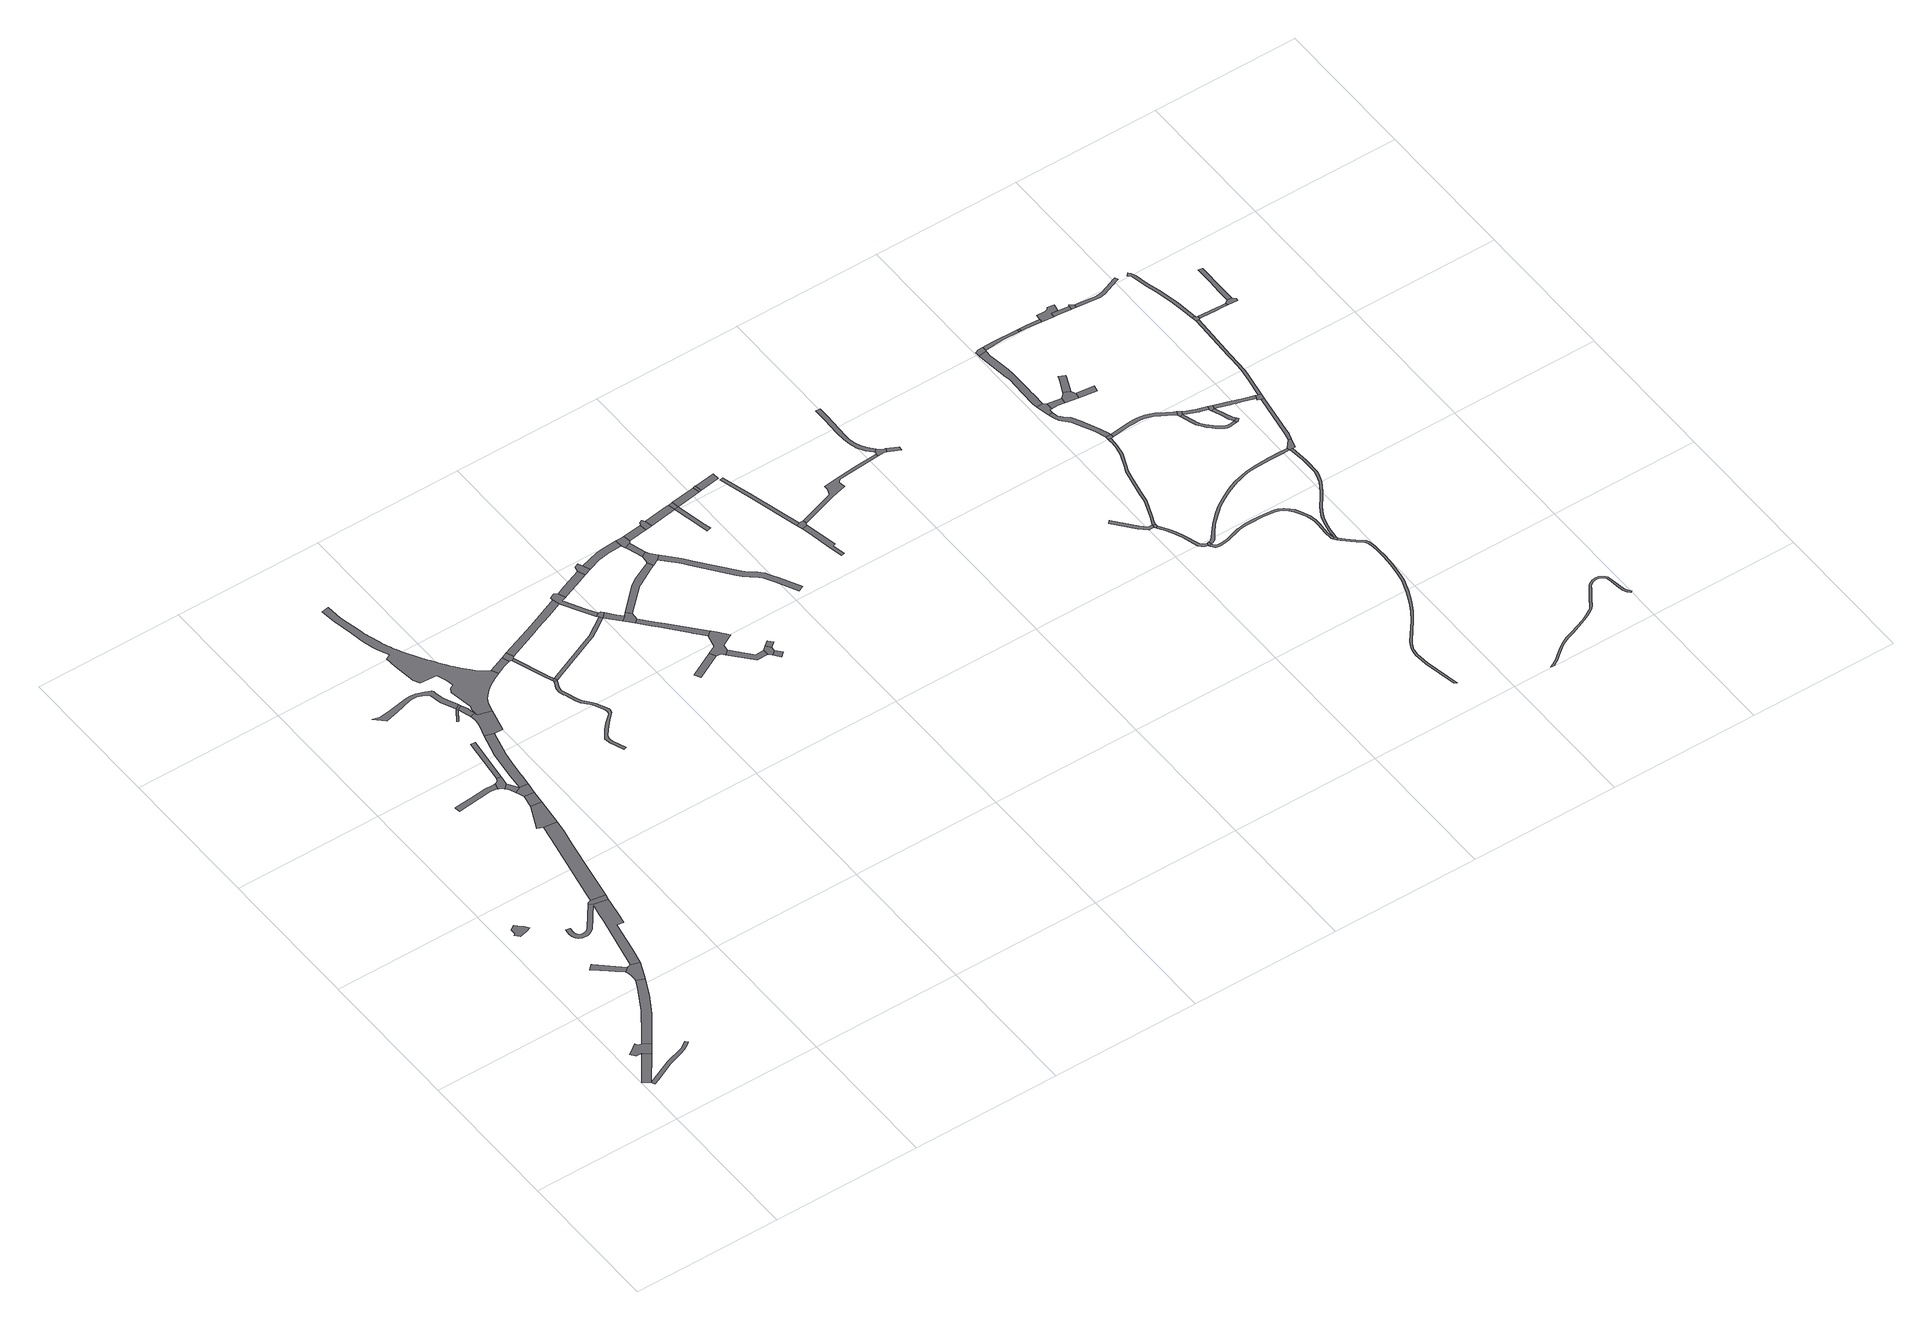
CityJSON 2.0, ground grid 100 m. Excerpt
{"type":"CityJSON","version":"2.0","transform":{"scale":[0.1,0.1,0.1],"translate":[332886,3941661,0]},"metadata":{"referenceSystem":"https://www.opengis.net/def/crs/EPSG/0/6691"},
"CityObjects":{
"road1":{"type":"Road","attributes":{"function":"3","RoadStructureAttribute.sectionType":"1"},"geometry":[{"type":"MultiSurface","lod":"1","boundaries":[[[0,1,2,3]]]}]},
"road2":{"type":"Road","geometry":[{"type":"MultiSurface","lod":"1","boundaries":[[[4,5,6,7,8,9,10,11,12,13,14,0,3]]]}]},
"road3":{"type":"Road","attributes":{"RoadStructureAttribute.sectionType":"1"},"geometry":[{"type":"MultiSurface","lod":"1","boundaries":[[[15,16,17,18,19,20,21,22,23,24,2]]]}]},
"road4":{"type":"Road","attributes":{"function":"3","RoadStructureAttribute.sectionType":"1"},"geometry":[{"type":"MultiSurface","lod":"1","boundaries":[[[5,25,26,27,28,29,30,31,32,33,34,6]]]}]},
"road5":{"type":"Road","geometry":[{"type":"MultiSurface","lod":"1","boundaries":[[[35,36,37,38,39,40,41,42,43,44]]]}]},
"road6":{"type":"Road","attributes":{"RoadStructureAttribute.sectionType":"1"},"geometry":[{"type":"MultiSurface","lod":"1","boundaries":[[[45,46,47,48,49,50,51,52]]]}]},
"road7":{"type":"Road","geometry":[{"type":"MultiSurface","lod":"1","boundaries":[[[53,54,55,52,51,56,57,58,59,30,29,60,61]]]}]},
"road8":{"type":"Road","attributes":{"function":"3","RoadStructureAttribute.sectionType":"1"},"geometry":[{"type":"MultiSurface","lod":"1","boundaries":[[[62,63,64,65,66,67,68,69,70,71,72,73,74,75,76,77,78,79,80,81,82,83,84,85,86,87,88,89,90,91,92,93,94,95,96,97,98,99,100,101,102,103,104,105,106,107,108,109,110,111,112,113,114,115,116,117,118,119,120,121,122,123,124,125,126,127,128,129,130,68,131,132,133,134,53,61]]]}]},
"road9":{"type":"Road","geometry":[{"type":"MultiSurface","lod":"1","boundaries":[[[135,136,137,138,69,68,67]]]}]},
"road10":{"type":"Road","attributes":{"RoadStructureAttribute.sectionType":"1"},"geometry":[{"type":"MultiSurface","lod":"1","boundaries":[[[139,140,136,135,141,142,143,144,145]]]}]},
"road11":{"type":"Road","attributes":{"RoadStructureAttribute.sectionType":"1"},"geometry":[{"type":"MultiSurface","lod":"1","boundaries":[[[146,147,148,149,150,151,152,153,154,155,156]]]}]},
"road12":{"type":"Road","geometry":[{"type":"MultiSurface","lod":"1","boundaries":[[[157,158,159,160,145,144]]]}]},
"road13":{"type":"Road","geometry":[{"type":"MultiSurface","lod":"1","boundaries":[[[161,162,163,164,165,166,167,168,146,156]]]}]},
"road14":{"type":"Road","attributes":{"function":"3","RoadStructureAttribute.sectionType":"1"},"geometry":[{"type":"MultiSurface","lod":"1","boundaries":[[[159,158,169,170]]]}]},
"road15":{"type":"Road","attributes":{"RoadStructureAttribute.sectionType":"1"},"geometry":[{"type":"MultiSurface","lod":"1","boundaries":[[[171,172,173,174,175,176,177,178,164,163]]]}]},
"road16":{"type":"Road","geometry":[{"type":"MultiSurface","lod":"1","boundaries":[[[169,179,175,174,180,170]]]}]},
"road17":{"type":"Road","attributes":{"RoadStructureAttribute.sectionType":"1"},"geometry":[{"type":"MultiSurface","lod":"1","boundaries":[[[165,181,182,166]]]}]},
"road18":{"type":"Road","attributes":{"RoadStructureAttribute.sectionType":"1"},"geometry":[{"type":"MultiSurface","lod":"1","boundaries":[[[183,184,185,186,187,188,189,190,191,192,193,194,195,196,197,198,199,200,201,202,203,204,205,206,207,208,209,210,211]]]}]},
"road19":{"type":"Road","attributes":{"function":"3","RoadStructureAttribute.sectionType":"1"},"geometry":[{"type":"MultiSurface","lod":"1","boundaries":[[[212,213,214,215,216,175,179,217,218,219,220,221]]]}]},
"road20":{"type":"Road","attributes":{"RoadStructureAttribute.sectionType":"1"},"geometry":[{"type":"MultiSurface","lod":"1","boundaries":[[[222,223,224,225,226,227,228,229,230,231,232,225]]]}]},
"road21":{"type":"Road","geometry":[{"type":"MultiSurface","lod":"1","boundaries":[[[232,211,210,222,225]]]}]},
"road22":{"type":"Road","geometry":[{"type":"MultiSurface","lod":"1","boundaries":[[[233,234,235,236,229,228,237,238,239,212,221]]]}]},
"road23":{"type":"Road","geometry":[{"type":"MultiSurface","lod":"1","boundaries":[[[240,241,242,243,244,245,246,247,248,249,250,251,252,253,254,255,256,257,258,259,260,261,262,263,264,265,266,267,268,235,234,269,270,271,272,273,274,275,276,277,278,279,280,281,282,283,284,285,286,287,288,289,290,291,292,293,294,295,296,297,298,299,300,301,302,303,304,305,306,307,308,309,310,311,312,313,314,315,316,317,318,319,320]]]}]},
"road24":{"type":"Road","attributes":{"function":"3","RoadStructureAttribute.sectionType":"1"},"geometry":[{"type":"MultiSurface","lod":"1","boundaries":[[[275,321,322,323,324,325,276]]]}]},
"road25":{"type":"Road","attributes":{"RoadStructureAttribute.sectionType":"1"},"geometry":[{"type":"MultiSurface","lod":"1","boundaries":[[[326,327,328,329,330,331,332,333,334,335,336,337,338,339,340,341,342,343,344,345,346,347,348,349,350,351,352,353,354,355,356,357,358,359,360,361,362,363,364,365,366,367,368,369,370]]]}]},
"road26":{"type":"Road","geometry":[{"type":"MultiSurface","lod":"1","boundaries":[[[371,372,373,324,323,374,375,376]]]}]},
"road27":{"type":"Road","attributes":{"RoadStructureAttribute.sectionType":"1"},"geometry":[{"type":"MultiSurface","lod":"1","boundaries":[[[377,378,379,380,381,382,376,375]]]}]},
"road28":{"type":"Road","geometry":[{"type":"MultiSurface","lod":"1","boundaries":[[[379,383,370,369,384,380]]]}]},
"road29":{"type":"Road","attributes":{"function":"3","RoadStructureAttribute.sectionType":"1"},"geometry":[{"type":"MultiSurface","lod":"1","boundaries":[[[385,386,387,388,389,390,391,392,373,372]]]}]},
"road30":{"type":"Road","attributes":{"RoadStructureAttribute.sectionType":"1"},"geometry":[{"type":"MultiSurface","lod":"1","boundaries":[[[384,393,394,395,396,397,398,399,400,401,402,380]]]}]},
"road31":{"type":"Road","geometry":[{"type":"MultiSurface","lod":"1","boundaries":[[[403,404,405,406,407,408,409,410,389,388,411,412,413]]]}]},
"road32":{"type":"Road","geometry":[{"type":"MultiSurface","lod":"1","boundaries":[[[398,397,414,415,403,413]]]}]},
"road33":{"type":"Road","attributes":{"RoadStructureAttribute.sectionType":"1"},"geometry":[{"type":"MultiSurface","lod":"1","boundaries":[[[416,417,414,397,418,419]]]}]},
"road34":{"type":"Road","attributes":{"RoadStructureAttribute.sectionType":"1"},"geometry":[{"type":"MultiSurface","lod":"1","boundaries":[[[420,421,422,423]]]}]},
"road35":{"type":"Road","geometry":[{"type":"MultiSurface","lod":"1","boundaries":[[[418,424,425,426,427,419]]]}]},
"road36":{"type":"Road","attributes":{"function":"3","RoadStructureAttribute.sectionType":"1"},"geometry":[{"type":"MultiSurface","lod":"1","boundaries":[[[428,429,430,431,432,433,408,407]]]}]},
"road37":{"type":"Road","attributes":{"RoadStructureAttribute.sectionType":"1"},"geometry":[{"type":"MultiSurface","lod":"1","boundaries":[[[434,435,425,424,436,437,438,439,440,441,442]]]}]},
"road38":{"type":"Road","geometry":[{"type":"MultiSurface","lod":"1","boundaries":[[[443,444,445,446,431,430]]]}]},
"road39":{"type":"Road","geometry":[{"type":"MultiSurface","lod":"1","boundaries":[[[441,447,420,423,448,449,450,451,452,453,454,442]]]}]},
"road40":{"type":"Road","attributes":{"RoadStructureAttribute.sectionType":"1"},"geometry":[{"type":"MultiSurface","lod":"1","boundaries":[[[455,450,449,456,457,458]]]}]},
"road41":{"type":"Road","attributes":{"RoadStructureAttribute.sectionType":"1"},"geometry":[{"type":"MultiSurface","lod":"1","boundaries":[[[459,460,461,462,427,426,463,464,465,466,467]]]}]},
"road42":{"type":"Road","geometry":[{"type":"MultiSurface","lod":"1","boundaries":[[[457,468,469,470,471,458]]]}]},
"road43":{"type":"Road","attributes":{"function":"3","RoadStructureAttribute.sectionType":"1"},"geometry":[{"type":"MultiSurface","lod":"1","boundaries":[[[472,473,474,475,444,443,476,477,478,479,480]]]}]},
"road44":{"type":"Road","attributes":{"RoadStructureAttribute.sectionType":"1"},"geometry":[{"type":"MultiSurface","lod":"1","boundaries":[[[481,482,469,468]]]}]},
"road45":{"type":"Road","geometry":[{"type":"MultiSurface","lod":"1","boundaries":[[[483,484,471,470]]]}]},
"road46":{"type":"Road","attributes":{"RoadStructureAttribute.sectionType":"1"},"geometry":[{"type":"MultiSurface","lod":"1","boundaries":[[[485,486,487,488,489,490,491]]]}]},
"road47":{"type":"Road","geometry":[{"type":"MultiSurface","lod":"1","boundaries":[[[490,492,493,494,480,479,491]]]}]},
"road48":{"type":"Road","geometry":[{"type":"MultiSurface","lod":"1","boundaries":[[[495,496,497,498,487,486,499,459,467]]]}]},
"road49":{"type":"Road","attributes":{"function":"3","RoadStructureAttribute.sectionType":"1"},"geometry":[{"type":"MultiSurface","lod":"1","boundaries":[[[492,500,501,502,493]]]}]},
"road50":{"type":"Road","attributes":{"RoadStructureAttribute.sectionType":"1"},"geometry":[{"type":"MultiSurface","lod":"1","boundaries":[[[495,503,504,505,506,507,508,509,510,511,512,513,514,515,516,517,518,519,520,521,522,523,524,525,526,527,528,529,530,531,532,496]]]}]},
"road51":{"type":"Road","geometry":[{"type":"MultiSurface","lod":"1","boundaries":[[[533,534,535,536,502,501,537,538]]]}]},
"road52":{"type":"Road","attributes":{"function":"3","RoadStructureAttribute.sectionType":"1"},"geometry":[{"type":"MultiSurface","lod":"1","boundaries":[[[539,533,538,540,541]]]}]},
"road53":{"type":"Road","geometry":[{"type":"MultiSurface","lod":"1","boundaries":[[[542,543,544,545,546,540]]]}]},
"road54":{"type":"Road","geometry":[{"type":"MultiSurface","lod":"1","boundaries":[[[540,546,547,541]]]}]},
"road55":{"type":"Road","attributes":{"function":"3","RoadStructureAttribute.sectionType":"1"},"geometry":[{"type":"MultiSurface","lod":"1","boundaries":[[[548,549,547,546,550]]]}]},
"road56":{"type":"Road","geometry":[{"type":"MultiSurface","lod":"1","boundaries":[[[551,548,550,552]]]}]},
"road57":{"type":"Road","attributes":{"function":"3","RoadStructureAttribute.sectionType":"1"},"geometry":[{"type":"MultiSurface","lod":"1","boundaries":[[[553,554,555,551,552]]]}]},
"road58":{"type":"Road","attributes":{"RoadStructureAttribute.sectionType":"1"},"geometry":[{"type":"MultiSurface","lod":"1","boundaries":[[[556,557,558,559,560,561,562,563,564]]]}]},
"road59":{"type":"Road","attributes":{"RoadStructureAttribute.sectionType":"1"},"geometry":[{"type":"MultiSurface","lod":"1","boundaries":[[[565,566,567,568,569,570,571]]]}]},
"road60":{"type":"Road","geometry":[{"type":"MultiSurface","lod":"1","boundaries":[[[571,570,564,563,572,573,574]]]}]},
"road61":{"type":"Road","attributes":{"RoadStructureAttribute.sectionType":"1"},"geometry":[{"type":"MultiSurface","lod":"1","boundaries":[[[575,576,577,578,579,580,581,582,583,584,585,586,587,588,574,573,589,590,591,592,593,594,595,596,597,598,599]]]}]},
"road62":{"type":"Road","geometry":[{"type":"MultiSurface","lod":"1","boundaries":[[[598,600,601,602,603,604,605,606,607,599]]]}]},
"road63":{"type":"Road","attributes":{"RoadStructureAttribute.sectionType":"1"},"geometry":[{"type":"MultiSurface","lod":"1","boundaries":[[[608,609,610,611,612,613,614,615,616,606,605,617,618,619,620,621,622,623,624,625]]]}]},
"road64":{"type":"Road","geometry":[{"type":"MultiSurface","lod":"1","boundaries":[[[626,627,603,602]]]}]},
"road65":{"type":"Road","attributes":{"RoadStructureAttribute.sectionType":"1"},"geometry":[{"type":"MultiSurface","lod":"1","boundaries":[[[628,629,630,631,632,633,634,635,636,637]]]}]},
"road66":{"type":"Road","geometry":[{"type":"MultiSurface","lod":"1","boundaries":[[[636,638,639,640,641,642,637]]]}]},
"road67":{"type":"Road","attributes":{"RoadStructureAttribute.sectionType":"1"},"geometry":[{"type":"MultiSurface","lod":"1","boundaries":[[[639,643,644,645,646,647,648,649,650,651,652,653,654,655,656,657,658,640]]]}]},
"road68":{"type":"Road","geometry":[{"type":"MultiSurface","lod":"1","boundaries":[[[659,651,650,660,661,662]]]}]},
"road69":{"type":"Road","attributes":{"RoadStructureAttribute.sectionType":"1"},"geometry":[{"type":"MultiSurface","lod":"1","boundaries":[[[663,664,665,666,667,668,669,670,671,672,673,674,642,641,675,676,677,678,679,680,681,682,683,684]]]}]},
"road70":{"type":"Road","attributes":{"RoadStructureAttribute.sectionType":"1"},"geometry":[{"type":"MultiSurface","lod":"1","boundaries":[[[685,686,687,688,689,690,691,692,693,694,695,696,697,698,699,700,701,702,703,704,705,706,707,708,662,661,709,710,711,712,713,714,715,716,717,718,719,720,721,722,723,724,725,726,727,728,729,730,731,732,733,734]]]}]},
"road71":{"type":"Road","geometry":[{"type":"MultiSurface","lod":"1","boundaries":[[[735,736,737,738,739,740,741,742]]]}]},
"road72":{"type":"Road","attributes":{"RoadStructureAttribute.sectionType":"1"},"geometry":[{"type":"MultiSurface","lod":"1","boundaries":[[[743,744,745,746,747,748,749,750,751,752,753,754,755,756,757,758,759,760,761,762,763,764,765,766,767,768,769,770,771,772,773,774,775,776,777,778,779,780,781,782,783,784,785,786,787,788,789,790]]]}]},
"road73":{"type":"Road","attributes":{"RoadStructureAttribute.sectionType":"1"},"geometry":[{"type":"MultiSurface","lod":"1","boundaries":[[[791,792,793,794,795,796,797,742,741,798,799,800,801,802,803,804]]]}]},
"road74":{"type":"Road","geometry":[{"type":"MultiSurface","lod":"1","boundaries":[[[803,663,684,805,804]]]}]},
"road75":{"type":"Road","attributes":{"RoadStructureAttribute.sectionType":"1"},"geometry":[{"type":"MultiSurface","lod":"1","boundaries":[[[806,807,808,809,810,811,739,738,812,813,814,815,816,817,818,819,820,821]]]}]},
"road76":{"type":"Road","attributes":{"RoadStructureAttribute.sectionType":"1"},"geometry":[{"type":"MultiSurface","lod":"1","boundaries":[[[737,736,822,823,824]]]}]},
"road77":{"type":"Road","geometry":[{"type":"MultiSurface","lod":"1","boundaries":[[[825,826,827,828,829,806,821]]]}]},
"road78":{"type":"Road","geometry":[{"type":"MultiSurface","lod":"1","boundaries":[[[830,831,832,833,824,823,834]]]}]},
"road79":{"type":"Road","attributes":{"RoadStructureAttribute.sectionType":"1"},"geometry":[{"type":"MultiSurface","lod":"1","boundaries":[[[835,836,837,838,839,840,841,842,843,844,845,846,847,848,849,850,851,852,853,854,659,662,855,856,857,858,859,860,861,862,863,864,865,866,867,868,869,870,871,872,873,874,875,876]]]}]},
"road80":{"type":"Road","geometry":[{"type":"MultiSurface","lod":"1","boundaries":[[[734,733,743,790,877]]]}]},
"road81":{"type":"Road","geometry":[{"type":"MultiSurface","lod":"1","boundaries":[[[831,878,879,880,881,832]]]}]},
"road82":{"type":"Road","attributes":{"RoadStructureAttribute.sectionType":"1"},"geometry":[{"type":"MultiSurface","lod":"1","boundaries":[[[882,883,830,834]]]}]},
"road83":{"type":"Road","attributes":{"RoadStructureAttribute.sectionType":"1"},"geometry":[{"type":"MultiSurface","lod":"1","boundaries":[[[805,884,885,886,887,888,889,890,891,892,893,894,895,896,897,898,899,900,901,902,903,904,905,804]]]}]},
"road84":{"type":"Road","attributes":{"RoadStructureAttribute.sectionType":"1"},"geometry":[{"type":"MultiSurface","lod":"1","boundaries":[[[906,907,826,825,908,909]]]}]},
"road85":{"type":"Road","geometry":[{"type":"MultiSurface","lod":"1","boundaries":[[[910,906,909,911,912]]]}]},
"road86":{"type":"Road","attributes":{"RoadStructureAttribute.sectionType":"1"},"geometry":[{"type":"MultiSurface","lod":"1","boundaries":[[[913,914,915,916,917,918,919,920,921,922,923,924,925,926,734,877,927,928,929,930,931,932,933,934,935,936,937,938,939,940,941,942]]]}]},
"road87":{"type":"Road","geometry":[{"type":"MultiSurface","lod":"1","boundaries":[[[943,944,895,894,945]]]}]},
"road88":{"type":"Road","attributes":{"RoadStructureAttribute.sectionType":"1"},"geometry":[{"type":"MultiSurface","lod":"1","boundaries":[[[911,946,947,948,949,950,951,912]]]}]},
"road89":{"type":"Road","attributes":{"RoadStructureAttribute.sectionType":"1"},"geometry":[{"type":"MultiSurface","lod":"1","boundaries":[[[952,953,954,955,956,957,958,959,960,961,962,963,964,965,966,967,968,969,970,971,972,973,974,975,976,977,978,979,980,981,982,983,984,985,986,987,988,989,990,991,992,993,943,994,995,996,997,998,999,1000,1001,1002,1003,1004,1005,944,943,945]]]}]},
"road90":{"type":"Road","attributes":{"RoadStructureAttribute.sectionType":"1"},"geometry":[{"type":"MultiSurface","lod":"1","boundaries":[[[1006,1007,1008,1009,1010,1011,1012,1013,1014,1015,1016,1017,1018,1019,1020,1021,1022,1023,1024,1025,1026,1027,1028,1029,1030,1031,1032,1033,1034,1035,1036,1037,1038,1039,1040,1041,1042,1043,1044,1045,1046,1047,1048,1049,1050,1051,1052,1053,1054,1055,1056,1057,1058,1059,1060,1061,1062,1063,1064,1065]]]}]},
"road91":{"type":"Road","geometry":[{"type":"MultiSurface","lod":"1","boundaries":[[[1000,999,1066,1067,1068]]]}]},
"road92":{"type":"Road","geometry":[{"type":"MultiSurface","lod":"1","boundaries":[[[1069,973,972,1070,1071]]]}]},
"road93":{"type":"Road","geometry":[{"type":"MultiSurface","lod":"1","boundaries":[[[948,1072,1073,1074,1075,1076,1077,1078,1079,1080,1081,1082,1083,1084,949]]]}]},
"road94":{"type":"Road","geometry":[{"type":"MultiSurface","lod":"1","boundaries":[[[941,1085,1086,1087,835,876,1088,942]]]}]},
"road95":{"type":"Road","attributes":{"RoadStructureAttribute.sectionType":"1"},"geometry":[{"type":"MultiSurface","lod":"1","boundaries":[[[1073,1072,1089,1090,1091]]]}]},
"road96":{"type":"Road","attributes":{"RoadStructureAttribute.sectionType":"1"},"geometry":[{"type":"MultiSurface","lod":"1","boundaries":[[[1092,1093,1094,1095,1096,1097,1098,1068,1067,1066,1099,1100,1101,1102,973,1069,1103,1104,1105,1106,1067,1107,1108,1109,1110,1111,1112,1113]]]}]},
"road97":{"type":"Road","geometry":[{"type":"MultiSurface","lod":"1","boundaries":[[[1090,1114,1115,1116,1091]]]}]},
"road98":{"type":"Road","attributes":{"RoadStructureAttribute.sectionType":"1"},"geometry":[{"type":"MultiSurface","lod":"1","boundaries":[[[1117,1118,1087,1086,1119,1120,1121,1122,1123]]]}]},
"road99":{"type":"Road","geometry":[{"type":"MultiSurface","lod":"1","boundaries":[[[1124,1123,1122,1125,1126,1092,1113]]]}]},
"road100":{"type":"Road","attributes":{"RoadStructureAttribute.sectionType":"1"},"geometry":[{"type":"MultiSurface","lod":"1","boundaries":[[[1127,1128,1129,1130,1131,1132,1133,1134,1115,1114,1135,1136,1137,1138,1139,1140,1141,1142]]]}]},
"road101":{"type":"Road","attributes":{"RoadStructureAttribute.sectionType":"1"},"geometry":[{"type":"MultiSurface","lod":"1","boundaries":[[[1143,1144,1145,1146,1147,1126,1125,1148,1149,1150,1151,1152]]]}]},
"road102":{"type":"Road","geometry":[{"type":"MultiSurface","lod":"1","boundaries":[[[1153,1154,1155,1156,1157,1143,1152]]]}]},
"road103":{"type":"Road","attributes":{"RoadStructureAttribute.sectionType":"1"},"geometry":[{"type":"MultiSurface","lod":"1","boundaries":[[[1158,1159,1160,1161,1162,1163,1164,1165,1166,1157,1156,1167,1168,1169,1170,1171,1172,1173,1174]]]}]},
"road104":{"type":"Road","attributes":{"RoadStructureAttribute.sectionType":"1"},"geometry":[{"type":"MultiSurface","lod":"1","boundaries":[[[1153,1175,1176,1177,1178,1179,1180,1181,1154]]]}]},
"road105":{"type":"Road","geometry":[{"type":"MultiSurface","lod":"1","boundaries":[[[1179,1178,1182,1183,1184,1185]]]}]},
"road106":{"type":"Road","attributes":{"RoadStructureAttribute.sectionType":"1"},"geometry":[{"type":"MultiSurface","lod":"1","boundaries":[[[1184,1186,1187,1188,1189,1190,1191,1185]]]}]}
},
"vertices":[
[139,550,0],[5,360,0],[49,329,0],[187,514,0],
[211,546,0],[234,578,0],[186,612,0],[184,613,0],[174,614,0],[161,622,0],[152,634,0],[105,602,0],[81,585,0],[104,553,0],[118,554,0],
[61,304,0],[97,321,0],[228,383,0],[319,413,0],[361,430,0],[396,450,0],[415,466,0],[403,484,0],[353,449,0],[228,410,0],
[317,695,0],[371,771,0],[405,831,0],[450,907,0],[505,1027,0],[455,1051,0],[428,992,0],[341,834,0],[230,676,0],[188,615,0],
[149,1808,0],[142,1813,0],[135,1823,0],[101,1802,0],[101,1765,0],[91,1757,0],[115,1727,0],[167,1742,0],[199,1753,0],[177,1785,0],
[322,1304,0],[318,1307,0],[286,1273,0],[292,1268,0],[373,1202,0],[403,1177,0],[446,1138,0],[474,1164,0],
[501,1172,0],[489,1166,0],[480,1164,0],[452,1125,0],[454,1115,0],[457,1091,0],[456,1068,0],[534,1090,0],[560,1154,0],
[586,1268,0],[627,1479,0],[670,1471,0],[684,1548,0],[701,1644,0],[706,1676,0],[610,1693,0],[586,1711,0],[529,1637,0],[472,1561,0],[468,1555,0],[463,1551,0],[462,1550,0],[458,1547,0],[452,1543,0],[449,1542,0],[445,1540,0],[439,1538,0],[435,1537,0],[431,1537,0],[427,1536,0],[421,1537,0],[417,1537,0],[412,1538,0],[408,1540,0],[403,1542,0],[401,1544,0],[400,1544,0],[397,1547,0],[394,1550,0],[394,1551,0],[392,1555,0],[390,1559,0],[388,1564,0],[387,1570,0],[386,1575,0],[386,1581,0],[390,1614,0],[360,1617,0],[356,1582,0],[356,1573,0],[357,1566,0],[359,1556,0],[361,1551,0],[362,1548,0],[363,1545,0],[365,1541,0],[370,1533,0],[376,1526,0],[382,1520,0],[389,1516,0],[396,1513,0],[397,1512,0],[404,1510,0],[411,1508,0],[417,1507,0],[427,1506,0],[434,1507,0],[441,1508,0],[446,1509,0],[455,1511,0],[463,1515,0],[468,1518,0],[474,1522,0],[482,1527,0],[490,1535,0],[501,1550,0],[526,1582,0],[550,1614,0],[605,1669,0],[592,1607,0],[581,1549,0],[509,1194,0],
[713,1712,0],[617,1729,0],[603,1724,0],[592,1718,0],
[706,2204,0],[630,1794,0],[751,1925,0],[792,2158,0],[816,2271,0],[826,2356,0],[736,2366,0],
[710,2814,0],[690,2814,0],[640,2816,0],[532,2805,0],[413,2796,0],[408,2796,0],[409,2789,0],[413,2758,0],[645,2782,0],[677,2779,0],[698,2773,0],
[828,2373,0],[847,2541,0],[775,2549,0],[700,2383,0],
[705,2771,0],[728,2760,0],[734,2752,0],[763,2777,0],[771,2843,0],[742,2847,0],[734,2829,0],[724,2819,0],
[857,2629,0],[789,2637,0],
[740,2745,0],[753,2726,0],[768,2692,0],[768,2691,0],[811,2709,0],[805,2714,0],[800,2722,0],[779,2759,0],
[866,2703,0],[781,2662,0],
[809,3155,0],[779,3159,0],
[879,3531,0],[865,3560,0],[861,3576,0],[857,3594,0],[853,3618,0],[853,3632,0],[846,3641,0],[809,3657,0],[755,3675,0],[714,3680,0],[690,3678,0],[542,3651,0],[475,3643,0],[451,3649,0],[430,3658,0],[494,3594,0],[585,3619,0],[699,3651,0],[718,3653,0],[745,3653,0],[760,3649,0],[793,3635,0],[815,3617,0],[819,3604,0],[829,3549,0],[835,3530,0],[838,3521,0],[876,3440,0],[908,3462,0],
[885,3168,0],[871,3121,0],[843,3006,0],[819,2824,0],[813,2734,0],[874,2781,0],[876,2794,0],[889,2901,0],[903,2978,0],[943,3151,0],
[873,3435,0],[822,3358,0],[832,3351,0],[883,3428,0],[884,3426,0],[905,3363,0],[911,3342,0],[946,3351,0],[938,3379,0],[933,3405,0],[916,3443,0],
[1001,3147,0],[1039,3307,0],[949,3332,0],[947,3332,0],[915,3326,0],[915,3294,0],[908,3248,0],
[697,4533,0],[709,4430,0],[737,4292,0],[747,4229,0],[753,4190,0],[758,4170,0],[764,4145,0],[768,4132,0],[775,4113,0],[782,4095,0],[793,4070,0],[799,4058,0],[807,4040,0],[816,4022,0],[783,4006,0],[789,3927,0],[807,3772,0],[828,3733,0],[944,3723,0],[945,3721,0],[957,3686,0],[964,3665,0],[968,3648,0],[972,3628,0],[976,3608,0],[948,3595,0],[932,3567,0],[958,3409,0],[950,3385,0],[1041,3315,0],[1056,3369,0],[1073,3403,0],[1119,3451,0],[1153,3478,0],[1201,3506,0],[1245,3528,0],[1223,3574,0],[1179,3600,0],[1145,3631,0],[1125,3653,0],[1112,3668,0],[1099,3683,0],[1087,3699,0],[1079,3708,0],[1062,3730,0],[1050,3746,0],[1039,3763,0],[1031,3773,0],[1016,3795,0],[1004,3812,0],[1000,3818,0],[993,3829,0],[982,3845,0],[971,3862,0],[961,3879,0],[950,3896,0],[940,3912,0],[929,3930,0],[919,3947,0],[909,3965,0],[899,3982,0],[890,3999,0],[882,4013,0],[871,4035,0],[865,4046,0],[862,4053,0],[854,4071,0],[845,4089,0],[838,4108,0],[834,4118,0],[825,4146,0],[819,4165,0],[813,4184,0],[808,4203,0],[803,4217,0],[797,4236,0],[797,4238,0],[794,4251,0],[788,4281,0],[756,4432,0],[747,4539,0],
[1272,3541,0],[1297,3554,0],[1352,3574,0],[1334,3619,0],[1296,3604,0],
[1466,3278,0],[1449,3241,0],[1446,3229,0],[1444,3222,0],[1443,3205,0],[1455,3169,0],[1457,3163,0],[1481,3086,0],[1495,3058,0],[1536,3013,0],[1548,2996,0],[1577,2937,0],[1583,2917,0],[1583,2902,0],[1575,2889,0],[1519,2839,0],[1486,2803,0],[1450,2754,0],[1443,2741,0],[1443,2724,0],[1445,2703,0],[1484,2604,0],[1502,2612,0],[1467,2703,0],[1464,2719,0],[1465,2735,0],[1471,2751,0],[1499,2789,0],[1553,2847,0],[1599,2891,0],[1601,2897,0],[1604,2915,0],[1602,2926,0],[1565,3006,0],[1551,3026,0],[1512,3069,0],[1500,3093,0],[1474,3175,0],[1470,3187,0],[1463,3207,0],[1464,3219,0],[1468,3234,0],[1485,3271,0],[1489,3285,0],[1469,3290,0],
[1388,3583,0],[1396,3589,0],[1377,3637,0],[1359,3574,0],[1366,3570,0],[1387,3578,0],
[1453,3338,0],[1454,3334,0],[1468,3302,0],[1485,3309,0],[1468,3348,0],[1467,3352,0],
[1471,3295,0],[1495,3288,0],
[1604,3676,0],[1647,3694,0],[1749,3734,0],[1859,3779,0],[1847,3829,0],[1830,3822,0],[1621,3734,0],[1580,3718,0],
[1539,3307,0],[1850,3443,0],[1862,3448,0],[1933,3495,0],[1998,3542,0],[1985,3559,0],[1852,3469,0],[1826,3458,0],[1558,3341,0],[1512,3321,0],
[2000,3588,0],[1960,3660,0],[1894,3778,0],[1889,3791,0],[1919,3802,0],[1900,3851,0],[1879,3864,0],[1847,3850,0],[1933,3650,0],[1948,3624,0],[1976,3575,0],
[2032,3570,0],[2017,3588,0],
[2092,3498,0],[2078,3514,0],[2079,3452,0],[2112,3480,0],
[2337,2947,0],[2165,2856,0],[2185,2816,0],[2358,2907,0],
[2129,3397,0],[2156,3421,0],[2160,3471,0],[2131,3500,0],
[1933,3808,0],[2024,3844,0],[2118,3881,0],[2098,3931,0],[1968,3879,0],[1964,3877,0],
[2269,3296,0],[2225,3340,0],[2194,3325,0],[2223,3291,0],[2349,3141,0],[2356,3134,0],[2383,3102,0],[2415,3065,0],[2447,3094,0],
[2167,3900,0],[2147,3949,0],[2132,3980,0],[2105,3967,0],
[2395,2977,0],[2395,2900,0],[2409,2883,0],[2439,2910,0],[2444,2952,0],[2528,2996,0],[2474,3062,0],[2450,3090,0],
[2551,2782,0],[2533,2742,0],[2611,2744,0],[2610,2784,0],
[2468,3752,0],[2336,3685,0],[2286,3652,0],[2284,3650,0],[2315,3618,0],[2318,3621,0],[2333,3630,0],[2461,3702,0],[2487,3715,0],
[2630,2722,0],[2660,2748,0],[2663,2776,0],[2638,2807,0],
[2364,3999,0],[2328,3998,0],[2277,3989,0],[2217,3973,0],[2256,3935,0],[2326,3945,0],[2340,3947,0],[2423,3950,0],[2422,4001,0],
[2666,2679,0],[2696,2705,0],
[2696,2803,0],[2671,2834,0],
[2442,3907,0],[2477,3812,0],[2511,3830,0],[2508,3836,0],[2481,3927,0],[2477,3940,0],[2436,3922,0],
[2487,3954,0],[2481,4004,0],[2466,4002,0],
[2531,3738,0],[2561,3765,0],[2547,3780,0],[2523,3806,0],[2471,3773,0],
[2524,3958,0],[2617,3973,0],[2610,4020,0],
[2620,3641,0],[2629,3630,0],[2645,3610,0],[2660,3589,0],[2836,3367,0],[2860,3340,0],[2892,3312,0],[2921,3288,0],[2933,3278,0],[2940,3270,0],[2947,3261,0],[2953,3252,0],[2972,3220,0],[2987,3193,0],[3059,3053,0],[3095,3072,0],[3022,3212,0],[3006,3240,0],[2987,3274,0],[2979,3285,0],[2970,3296,0],[2960,3307,0],[2947,3318,0],[2918,3342,0],[2888,3368,0],[2867,3392,0],[2692,3613,0],[2677,3634,0],[2660,3656,0],[2650,3667,0],
[2654,4031,0],[2642,4048,0],[2620,4041,0],[2620,4028,0],[2647,3977,0],[2662,3980,0],
[2830,4057,0],[2848,4009,0],[2840,4058,0],
[2892,3809,0],[2903,3759,0],[2933,3766,0],[2922,3811,0],[2878,4013,0],
[2870,4063,0],
[3039,4089,0],[3021,4086,0],[3047,4040,0],
[3057,4092,0],[3065,4043,0],
[3201,4065,0],[3199,4114,0],[3067,4093,0],
[3374,3405,0],[3410,3219,0],[3425,3141,0],[3448,3146,0],[3431,3232,0],[3447,3239,0],[3413,3414,0],[3403,3457,0],[3364,3448,0],
[3284,3841,0],[3225,4054,0],[3205,4049,0],[3261,3839,0],[3352,3498,0],[3353,3493,0],[3378,3499,0],
[3403,3471,0],[3412,3474,0],[3404,3499,0],
[3904,3678,0],[3795,3668,0],[3668,3653,0],[3669,3643,0],[3669,3633,0],[3668,3626,0],[3665,3611,0],[3661,3599,0],[3656,3589,0],[3652,3584,0],[3647,3580,0],[3642,3578,0],[3589,3559,0],[3556,3548,0],[3550,3520,0],[3662,3558,0],[3763,3584,0],[3756,3628,0],[3759,3632,0],[3770,3642,0],[3780,3646,0],[3791,3648,0],[3929,3660,0],[4064,3671,0],[4062,3691,0],
[4092,3673,0],[4111,3673,0],[4126,3670,0],[4136,3693,0],[4120,3699,0],[4087,3725,0],[4071,3706,0],[4069,3695,0],
[3982,4179,0],[3980,4087,0],[3977,3963,0],[3979,3895,0],[3987,3845,0],[3998,3804,0],[4000,3799,0],[4028,3746,0],[4065,3711,0],[4084,3728,0],[4053,3763,0],[4033,3792,0],[4028,3801,0],[4014,3843,0],[4007,3884,0],[4005,3917,0],[4010,4106,0],[4012,4178,0],
[4206,3632,0],[4208,3661,0],
[5022,2290,0],[5014,2290,0],[4972,2328,0],[4859,2463,0],[4842,2449,0],[4956,2313,0],[5005,2268,0],[5021,2268,0],[5040,2266,0],[5041,2288,0],
[5042,2266,0],[5047,2257,0],[5062,2266,0],[5060,2282,0],[5042,2290,0],
[5063,2231,0],[5072,2216,0],[5098,2170,0],[5127,2104,0],[5159,1999,0],[5174,1980,0],[5192,1969,0],[5211,1965,0],[5215,1983,0],[5195,1989,0],[5180,2003,0],[5174,2016,0],[5141,2114,0],[5124,2163,0],[5103,2203,0],[5097,2211,0],
[5230,1985,0],[5213,1964,0],[5215,1959,0],[5233,1966,0],
[5233,2999,0],[5233,2974,0],[5237,2973,0],[5235,2932,0],[5221,2862,0],[5184,2772,0],[5165,2728,0],[5149,2657,0],[5127,2538,0],[5115,2475,0],[5071,2349,0],[5050,2307,0],[5063,2299,0],[5084,2347,0],[5130,2471,0],[5142,2537,0],[5164,2654,0],[5180,2724,0],[5196,2763,0],[5235,2858,0],[5250,2930,0],[5253,2998,0],
[5838,1633,0],[5839,1679,0],[5844,1727,0],[5844,1767,0],[5835,1809,0],[5826,1834,0],[5806,1878,0],[5791,1905,0],[5768,1929,0],[5741,1951,0],[5711,1968,0],[5689,1974,0],[5620,1982,0],[5544,1984,0],[5490,1985,0],[5440,1977,0],[5424,1974,0],[5330,1943,0],[5304,1938,0],[5277,1937,0],[5263,1939,0],[5255,1940,0],[5238,1949,0],[5233,1957,0],[5218,1951,0],[5226,1937,0],[5235,1930,0],[5239,1927,0],[5267,1921,0],[5303,1923,0],[5335,1931,0],[5428,1958,0],[5443,1962,0],[5493,1968,0],[5515,1968,0],[5611,1968,0],[5686,1958,0],[5710,1952,0],[5732,1938,0],[5758,1917,0],[5777,1894,0],[5791,1870,0],[5812,1827,0],[5820,1804,0],[5828,1765,0],[5829,1728,0],[5823,1656,0],[5829,1595,0],[5832,1586,0],[5845,1592,0],
[5095,3391,0],[5110,3392,0],[5109,3440,0],[5089,3456,0],[5048,3455,0],[5061,3382,0],[5065,3361,0],[5095,3368,0],
[5848,1562,0],[5862,1548,0],[5933,1485,0],[5970,1453,0],[5978,1435,0],[5985,1395,0],[5988,1361,0],[5990,1301,0],[5984,1219,0],[5974,1132,0],[5964,1078,0],[5933,990,0],[5896,910,0],[5863,849,0],[5818,782,0],[5716,654,0],[5706,635,0],[5690,603,0],[5685,585,0],[5681,558,0],[5679,541,0],[5680,512,0],[5686,451,0],[5730,231,0],[5747,217,0],[5700,453,0],[5694,513,0],[5693,540,0],[5695,557,0],[5699,582,0],[5703,597,0],[5718,629,0],[5728,646,0],[5829,773,0],[5876,839,0],[5909,904,0],[5949,987,0],[5977,1074,0],[5988,1129,0],[5998,1218,0],[6004,1301,0],[6002,1362,0],[5999,1396,0],[5992,1439,0],[5982,1462,0],[5955,1485,0],[5887,1545,0],[5861,1576,0],
[5266,3037,0],[5244,3098,0],[5191,3214,0],[5158,3270,0],[5137,3289,0],[5103,3328,0],[5100,3339,0],[5074,3325,0],[5091,3291,0],[5140,3236,0],[5180,3159,0],[5210,3096,0],[5234,3026,0],[5268,3025,0],
[5271,3000,0],
[5015,3986,0],[5016,3976,0],[5043,3758,0],[5047,3727,0],[5046,3597,0],[5044,3489,0],[5090,3547,0],[5090,3580,0],[5090,3588,0],[5090,3682,0],[5090,3751,0],[5088,3799,0],[5080,3852,0],[5068,3937,0],[5067,3944,0],[5067,3992,0],
[5154,3392,0],[5199,3386,0],[5206,3428,0],
[5072,4000,0],[5071,4028,0],[5038,4027,0],[5009,4016,0],[5012,4009,0],
[5296,3413,0],[5282,3441,0],[5239,3461,0],[5234,3450,0],[5290,3372,0],
[6041,2334,0],[6018,2335,0],[5988,2335,0],[5907,2336,0],[5841,2332,0],[5795,2329,0],[5733,2322,0],[5672,2307,0],[5641,2295,0],[5595,2278,0],[5546,2253,0],[5496,2224,0],[5444,2191,0],[5400,2155,0],[5392,2147,0],[5330,2087,0],[5286,2035,0],[5265,2009,0],[5247,1991,0],[5231,1985,0],[5248,1969,0],[5257,1973,0],[5267,1981,0],[5280,1996,0],[5299,2024,0],[5342,2077,0],[5403,2136,0],[5421,2151,0],[5453,2178,0],[5504,2210,0],[5558,2241,0],[5601,2262,0],[5648,2280,0],[5665,2286,0],[5712,2301,0],[5753,2309,0],[5792,2312,0],[5833,2314,0],[5908,2317,0],[5970,2317,0],[5998,2317,0],[6041,2317,0],
[5857,1586,0],
[5324,3543,0],[5333,3565,0],[5294,3583,0],[5280,3551,0],
[5408,3354,0],[5417,3399,0],
[5400,3015,0],[5427,3017,0],[5447,3018,0],[5471,3018,0],[5494,3015,0],[5518,3010,0],[5542,3002,0],[5568,2992,0],[5594,2977,0],[5661,2938,0],[5676,2929,0],[5689,2951,0],[5674,2960,0],[5599,3003,0],[5579,3014,0],[5551,3026,0],[5524,3034,0],[5499,3039,0],[5473,3043,0],[5442,3043,0],[5425,3042,0],[5397,3040,0],
[5315,4028,0],[5142,4030,0],[5201,4011,0],[5315,4008,0],
[5330,4029,0],[5330,4008,0],[5331,4028,0],
[6060,2211,0],[6060,2182,0],[6060,2091,0],[6054,2061,0],[6044,2033,0],[6034,2004,0],[5995,1940,0],[5967,1903,0],[5922,1843,0],[5887,1786,0],[5876,1759,0],[5861,1703,0],[5850,1654,0],[5846,1628,0],[5861,1627,0],[5864,1651,0],[5875,1700,0],[5891,1754,0],[5900,1779,0],[5935,1834,0],[5979,1894,0],[6007,1932,0],[6048,1997,0],[6061,2030,0],[6065,2041,0],[6074,2075,0],[6077,2186,0],[6077,2193,0],[6066,2317,0],[6049,2315,0],
[5702,2914,0],[5715,2935,0],[5683,2908,0],
[5351,4008,0],[5397,4004,0],[5471,3997,0],[5473,4019,0],[5385,4025,0],[5352,4028,0],
[5710,2822,0],[5714,2811,0],[5719,2799,0],[5727,2785,0],[5737,2772,0],[5757,2747,0],[5764,2739,0],[5781,2722,0],[5796,2708,0],[5813,2694,0],[5831,2681,0],[5835,2678,0],[5840,2676,0],[5841,2676,0],[5848,2673,0],[5854,2671,0],[5864,2670,0],[5874,2669,0],[5881,2669,0],[5887,2670,0],[5923,2675,0],[5920,2695,0],[5885,2690,0],[5880,2689,0],[5874,2689,0],[5870,2689,0],[5866,2689,0],[5859,2691,0],[5855,2692,0],[5848,2694,0],[5845,2696,0],[5842,2698,0],[5825,2710,0],[5809,2723,0],[5795,2736,0],[5779,2753,0],[5772,2760,0],[5753,2784,0],[5744,2796,0],[5737,2808,0],[5733,2818,0],[5729,2828,0],[5707,2910,0],[5729,2899,0],[5760,2886,0],[5797,2872,0],[5804,2869,0],[5851,2854,0],[5859,2878,0],[5812,2892,0],[5791,2901,0],[5770,2909,0],[5740,2922,0],[5719,2932,0],
[6892,440,0],[6871,437,0],[6856,430,0],[6842,421,0],[6828,409,0],[6814,388,0],[6769,325,0],[6733,270,0],[6725,260,0],[6709,248,0],[6674,226,0],[6637,209,0],[6523,162,0],[6476,146,0],[6430,121,0],[6400,103,0],[6353,64,0],[6322,39,0],[6286,16,0],[6266,6,0],[6290,4,0],[6293,5,0],[6330,28,0],[6361,54,0],[6408,92,0],[6437,110,0],[6481,134,0],[6528,150,0],[6642,197,0],[6680,215,0],[6717,237,0],[6734,251,0],[6744,263,0],[6780,318,0],[6825,380,0],[6838,401,0],[6850,410,0],[6862,419,0],[6875,424,0],[6892,427,0],[6913,424,0],[6929,416,0],[6939,407,0],[6945,398,0],[6951,378,0],[6960,300,0],[6963,283,0],[6968,263,0],[6981,241,0],[6997,224,0],[7007,232,0],[6991,249,0],[6980,268,0],[6975,286,0],[6973,302,0],[6963,381,0],[6957,403,0],[6949,416,0],[6936,426,0],[6917,437,0],
[5859,2835,0],[5882,2844,0],[5890,2868,0],
[5943,2705,0],[5935,2676,0],[5950,2696,0],
[5550,3990,0],[5553,4019,0],[5553,4023,0],[5600,4019,0],[5608,4065,0],[5565,4074,0],[5561,4068,0],[5558,4065,0],[5554,4061,0],[5546,4058,0],[5541,4056,0],[5535,4055,0],[5475,4056,0],
[6086,2317,0],[6105,2382,0],[6087,2387,0],[6049,2317,0],
[5577,3988,0],[5668,3980,0],[5672,4006,0],
[6138,2789,0],[6070,2810,0],[6043,2819,0],[6039,2820,0],[6016,2828,0],[6000,2833,0],[5962,2845,0],[5881,2778,0],[5903,2722,0],[5911,2708,0],[5912,2707,0],[5935,2717,0],[5932,2721,0],[5925,2733,0],[5911,2771,0],[5975,2814,0],[6002,2806,0],[6013,2802,0],[6029,2797,0],[6031,2797,0],[6050,2791,0],[6130,2765,0],
[5701,3976,0],[5704,3999,0],[5678,4015,0],
[6097,2445,0],[6089,2398,0],[6116,2418,0],[6117,2423,0],[6125,2473,0],[6167,2740,0],[6147,2743,0],
[6125,2754,0],[6174,2781,0],[6154,2784,0],
[6021,4037,0],[6008,4032,0],[5936,4004,0],[5896,3988,0],[5881,3984,0],[5864,3982,0],[5838,3983,0],[5787,3989,0],[5782,3967,0],[5837,3960,0],[5864,3959,0],[5885,3961,0],[5903,3966,0],[5937,3980,0],[6016,4011,0],[6030,4016,0],
[6205,3479,0],[6195,3148,0],[6194,3106,0],[6191,3005,0],[6175,2910,0],[6198,2932,0],[6207,2988,0],[6212,3140,0],[6214,3187,0],[6225,3476,0],
[6234,3484,0],[6235,3502,0],[6227,3505,0],[6224,3513,0],[6202,3511,0],
[6092,4008,0],[6102,4000,0],[6109,3989,0],[6113,3978,0],[6132,3887,0],[6153,3805,0],[6158,3786,0],[6181,3677,0],[6191,3611,0],[6206,3659,0],[6178,3791,0],[6161,3859,0],[6152,3892,0],[6134,3984,0],[6128,3999,0],[6119,4013,0],[6107,4026,0],
[6251,3485,0],[6354,3481,0],[6392,3480,0],[6430,3478,0],[6430,3495,0],[6401,3496,0],[6362,3497,0],
[6501,3475,0],[6502,3492,0],[6482,3509,0],[6453,3512,0],
[6483,3653,0],[6485,3756,0],[6485,3803,0],[6457,3808,0],[6456,3694,0],[6454,3598,0]
]}
